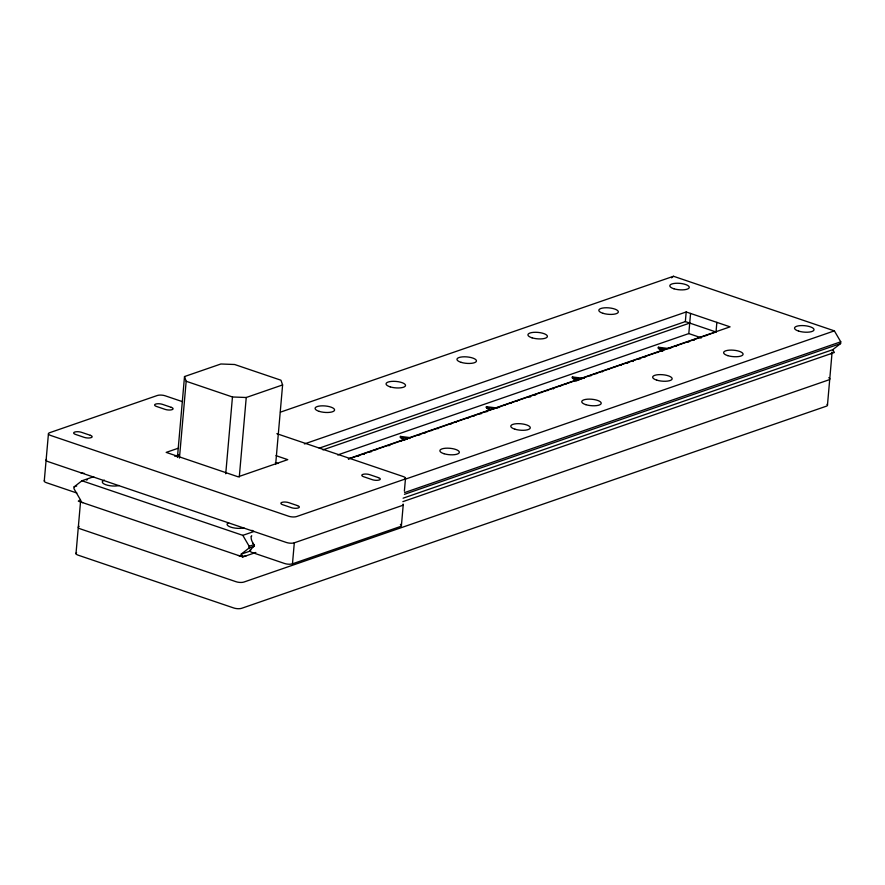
<?xml version="1.0" encoding="UTF-8"?>
<svg xmlns="http://www.w3.org/2000/svg" width="885" height="885" viewBox="0 0 885 885"><rect width="100%" height="100%" fill="white"/><g stroke="black" fill="none" stroke-linecap="round" stroke-linejoin="round"><path stroke-width="1.33" d="M44.272 480.898L48.421 434.004M93.699 476.694L81.951 480.765L74.086 486.883L73.942 488.631L80.303 499.582L78.289 501.153L242.811 556.975L255.865 552.461M75.988 553.756L80.579 501.242M177.431 457.468L184.511 376.556L220.885 363.989L234.658 364.509L280.954 380.218L282.603 384.931L275.644 464.47M179.445 458.065L186.171 381.269L184.511 376.556M225.741 473.774L232.456 396.978L186.171 381.269M239.282 477.037L246.24 397.498L282.603 384.931M242.811 556.975L241.174 554.165L249.039 548.047L249.183 546.299L242.822 535.348L81.951 480.765M250.92 549.939A5.587 1.847 5 0 0 252.159 552.494L284.66 563.524A5.587 1.847 5 0 0 292.47 563.822L294.307 542.815L402.078 505.567A5.587 1.847 5 0 0 403.129 504.096M403.781 440.387L400.352 437.278L400.429 436.405L409.954 437.599M400.949 437.821L401.027 436.947M401.403 525.679L403.239 504.671M404.379 491.164L405.518 478.033M488.819 409.81L486.33 407.554L486.407 406.68L497.259 408.04M486.927 408.096L487.004 407.222M575.748 380.948L572.318 377.829L572.396 376.955L583.248 378.315M572.916 378.371L572.993 377.497M661.737 351.223L658.296 348.115L658.374 347.23L669.226 348.601M658.894 348.657L658.971 347.783M319.219 448.153L685.344 321.587L686.196 311.962L730.07 326.853L348.281 458.828M337.683 454.956L688.807 333.579L690.565 313.445M712.58 333.191L716.02 331.997L716.861 322.372M827.486 404.921L832.077 352.407M403.106 498.189L832.741 349.686L840.595 343.568L840.75 341.809L834.378 330.868L673.507 276.275L280.445 412.144M357.319 456.052L358.867 455.974M375.66 449.713L376.534 449.536M387.907 445.609L389.854 445.487M418.45 434.911L419.933 434.834M436.792 428.572L438.517 428.539M449.016 424.346L450.919 424.346M455.122 422.233L456.251 422.101M467.346 418.008L468.596 417.897M485.688 411.669L487.181 411.591M497.923 407.554L499.582 407.399M504.03 405.33L504.904 405.164M528.478 396.878L530.569 396.911M546.819 390.539L548.246 390.451M552.926 388.426L553.567 388.249M565.161 384.201L565.98 384.024M595.716 373.636L596.899 373.514M607.951 369.41L609.311 369.31M614.057 367.297L614.633 367.12M632.399 360.958L633.217 360.781M638.505 358.845L640.297 358.823M656.847 352.507L657.964 352.374M675.189 346.168L676.616 346.079M705.754 335.603L706.695 335.437M369.565 451.804L371.28 451.781M559.054 386.302L560.648 386.258M669.104 348.248L670.808 348.248M671.549 277.813L673.507 276.275M479.626 413.726L481.241 413.738M589.687 375.683L591.158 375.683M400.219 441.161L401.602 441.173M699.747 337.627L701.064 337.627M510.28 403.117L511.508 403.117M177.94 448.33L166.181 452.39L238.12 476.805L287.758 459.647L275.987 455.653M74.086 486.883L76.707 485.976M174.721 456.24L178.637 454.879M304.396 443.938L686.196 311.962M322.937 449.868L689.725 323.08M348.59 459.005L711.429 333.59M242.822 535.348L253.265 531.741M404.755 479.371L834.378 330.868M249.183 546.299L254.415 544.485M404.589 492.58L840.75 341.809M249.039 548.047L254.261 546.244M404.434 494.328L840.595 343.568M241.174 554.165L250.311 551.012M402.863 501.651L834.367 352.495L832.741 349.686M292.47 563.822L400.241 526.575A5.587 1.847 5 0 0 400.374 524.351M620.385 365.062L621.358 365.062M430.929 430.552L431.791 430.552M602.231 371.357L602.254 371.943M541.056 392.498L541.708 392.498M473.917 415.729L473.917 416.337M425.254 432.621L424.944 433.196M694.283 339.652L693.53 339.829L694.006 340.294M364.189 453.751L363.447 453.916L364.012 454.447M232.456 396.978L246.24 397.498M645.619 356.578L644.944 357.086M517.249 400.949L516.398 401.336M658.296 348.115L666.505 349.144M572.318 377.829L581.843 379.023M486.33 407.554L494.538 408.582M400.352 437.278L409.877 438.473M584.554 377.718L583.492 377.862L584 378.337M535.901 394.666L534.949 395.141M407.531 439.037L406.403 439.391M688.961 341.875L687.424 342.052M627.896 363.016L626.403 363.281M579.232 379.964L577.407 380.108M685.344 321.587L716.02 331.997M688.807 333.579L701.329 337.827M182.531 401.679L165.152 395.783A5.587 1.847 5 0 0 157.342 395.484L49.571 432.732A5.587 1.847 5 0 0 50.511 435.409L288.787 516.265A5.587 1.847 5 0 0 296.608 516.552L404.379 479.305A5.587 1.847 5 0 0 403.438 476.628L276.85 433.683M275.379 462.656L277.99 463.541M76.851 493.011L46.374 482.679A5.587 1.847 5 0 1 44.659 480.389M632.996 361.5L632.421 361.091M553.468 388.924L552.992 388.592M250.156 549.939L254.426 545.835L252.955 543.313M658.374 347.23L662.754 351.212M572.396 376.955L576.766 380.926M486.407 406.68L489.847 409.799M400.429 436.405L404.799 440.376M294.307 542.815A5.587 1.847 5 0 1 286.497 542.516L48.21 461.671A5.587 1.847 5 0 1 46.496 459.381M827.021 404.334A5.587 1.847 5 0 1 826.336 406.204L241.649 608.305A5.587 1.847 5 0 1 233.839 608.006L78.068 555.149A5.587 1.847 5 0 1 76.575 552.727M79.141 526.332A5.587 1.847 5 0 0 80.369 528.898L236.129 581.744A5.587 1.847 5 0 0 243.95 582.042L828.637 379.942A5.587 1.847 5 0 0 828.769 377.718M246.251 555.791A5.587 1.847 5 0 1 238.43 555.492M82.67 502.636A5.587 1.847 5 0 1 80.679 501.43M80.767 500.501A5.587 1.847 5 0 1 80.955 500.346M831.977 352.208A5.587 1.847 5 0 1 830.926 353.679M119.132 485.5A9.779 3.23 5 0 1 105.691 484.692A9.779 3.23 5 0 1 104.386 480.124M243.895 527.836A9.779 3.23 5 0 1 230.786 527.139A9.779 3.23 5 0 1 228.629 522.659M253.995 531.487A5.587 1.847 5 0 1 252.004 530.292M253.088 543.246A8.916 5.62 52.1 0 1 251.207 536.299M251.428 536.432A4.314 2.721 52.1 0 1 251.771 535.856M84.241 473.364A5.587 1.847 5 0 1 80.712 472.701M86.653 480.112A4.314 0.708 -30.2 0 1 87.184 479.869M171.225 407.321L162.475 404.356A4.89 1.615 5 0 0 155.638 404.091A4.89 1.615 5 0 0 156.457 406.436L165.207 409.401A4.89 1.615 5 0 0 172.055 409.666A4.89 1.615 5 0 0 171.225 407.321M378.426 477.623L369.676 474.659A4.89 1.615 5 0 0 362.839 474.393A4.89 1.615 5 0 0 363.658 476.738L372.408 479.714A4.89 1.615 5 0 0 379.256 479.969A4.89 1.615 5 0 0 378.426 477.623M90.292 435.298L81.542 432.334A4.89 1.615 5 0 0 74.694 432.068A4.89 1.615 5 0 0 75.513 434.413L84.274 437.378A4.89 1.615 5 0 0 91.111 437.644A4.89 1.615 5 0 0 90.292 435.298M297.493 505.612L288.731 502.636A4.89 1.615 5 0 0 281.895 502.381A4.89 1.615 5 0 0 282.713 504.715L291.475 507.691A4.89 1.615 5 0 0 298.311 507.946A4.89 1.615 5 0 0 297.493 505.612M319.264 411.392A9.779 3.23 5 0 0 334.552 410.209A9.779 3.23 5 0 0 320.735 405.905A9.779 3.23 5 0 0 319.264 411.392M390.208 386.867A9.779 3.23 5 0 0 405.496 385.683A9.779 3.23 5 0 0 391.668 381.391A9.779 3.23 5 0 0 390.208 386.867M461.14 362.352A9.779 3.23 5 0 0 476.429 361.168A9.779 3.23 5 0 0 462.601 356.865A9.779 3.23 5 0 0 461.14 362.352M532.073 337.827A9.779 3.23 5 0 0 547.361 336.643A9.779 3.23 5 0 0 533.544 332.351A9.779 3.23 5 0 0 532.073 337.827M603.006 313.312A9.779 3.23 5 0 0 618.305 312.128A9.779 3.23 5 0 0 604.477 307.825A9.779 3.23 5 0 0 603.006 313.312M673.95 288.787A9.779 3.23 5 0 0 689.238 287.603A9.779 3.23 5 0 0 675.41 283.311A9.779 3.23 5 0 0 673.95 288.787M444.027 453.717A9.779 3.23 5 0 0 459.315 452.534A9.779 3.23 5 0 0 445.487 448.241A9.779 3.23 5 0 0 444.027 453.717M514.959 429.203A9.779 3.23 5 0 0 530.248 428.019A9.779 3.23 5 0 0 516.431 423.716A9.779 3.23 5 0 0 514.959 429.203M585.892 404.677A9.779 3.23 5 0 0 601.192 403.494A9.779 3.23 5 0 0 587.363 399.201A9.779 3.23 5 0 0 585.892 404.677M656.836 380.163A9.779 3.23 5 0 0 672.124 378.979A9.779 3.23 5 0 0 658.296 374.676A9.779 3.23 5 0 0 656.836 380.163M727.769 355.637A9.779 3.23 5 0 0 743.057 354.454A9.779 3.23 5 0 0 729.229 350.161A9.779 3.23 5 0 0 727.769 355.637M798.701 331.123A9.779 3.23 5 0 0 813.99 329.939A9.779 3.23 5 0 0 800.173 325.636A9.779 3.23 5 0 0 798.701 331.123"/></g></svg>
